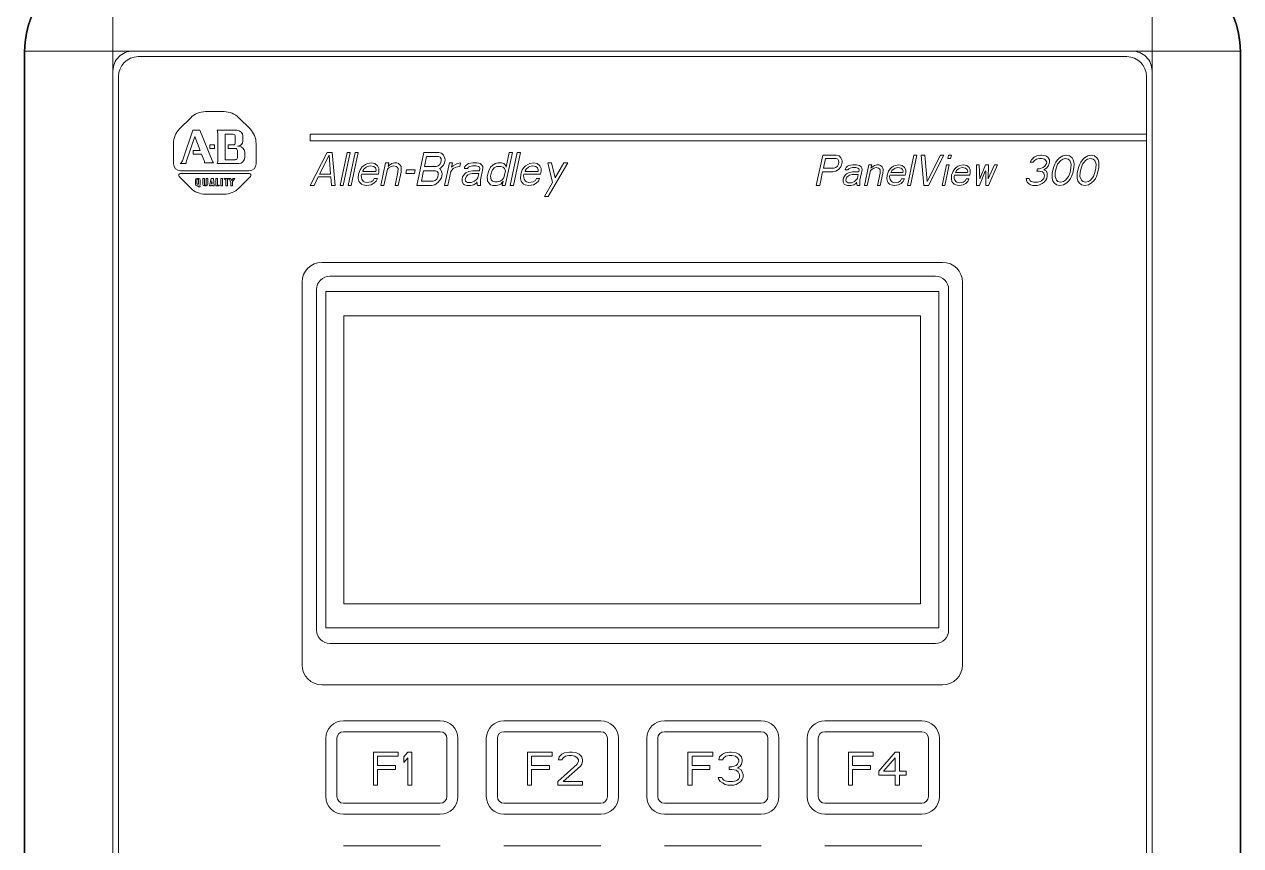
# Model space of a CAD drawing. Header units: inches. Extents: x 0 to 51, y 0 to 34.5.
# Drawn here: x 13.24 to 18.76, y 24.5 to 28.23 of the extents above; entities that cross this region are included whole.
import ezdxf

# ---------------------------------------------------------------- set-up
doc = ezdxf.new("R2010")
doc.units = ezdxf.units.IN
doc.header["$MEASUREMENT"] = 0
doc.layers.get('0').update_dxf_attribs({"lineweight": 5})
doc.layers.add('PSYMS', color=7, linetype='Continuous', lineweight=5)

# ---------------------------------------------------------------- blocks, each defined once
blk = doc.blocks.new('pv300')
at = {"color": 7, "linetype": 'Continuous'}
for p, q in [((-2.3588, -5.4957), (-2.3588, 2.2599)), ((2.3612, -5.4957), (2.3612, 2.2599)), ((-2.7616, 1.8571), (-2.7616, -5.0929)), ((-2.7616, 1.8571), (2.764, 1.8571)), ((-2.7588, 1.8571), (-2.7588, -5.0929)), ((2.2462, 1.8321), (-2.2438, 1.8321)), ((2.7612, -5.0929), (2.7612, 1.8571)), ((2.764, -5.0929), (2.764, 1.8571)), ((-2.3338, 1.7421), (-2.3338, -4.9779)), ((2.3362, 1.4793), (2.3362, 1.7421)), ((2.3362, -4.9779), (2.3362, 1.4493)), ((1.3772, 0.8341), (-1.3738, 0.8341)), ((-1.4338, 0.7741), (-1.4338, -0.7749)), ((1.4372, -0.7749), (1.4372, 0.7741)), ((-1.3915, 0.764), (-1.3915, -0.764)), ((1.3925, 0.764), (-1.3915, 0.764)), ((1.3925, -0.764), (1.3925, 0.764)), ((-1.3915, -0.764), (1.3925, -0.764)), ((-1.3738, -0.8349), (1.3772, -0.8349)), ((-0.8718, -1.1864), (-1.3118, -1.1864)), ((-0.1428, -1.1864), (-0.5828, -1.1864)), ((0.5862, -1.1864), (0.1462, -1.1864)), ((1.3152, -1.1864), (0.8752, -1.1864)), ((-1.3918, -1.2664), (-1.3918, -1.5314)), ((-1.3418, -1.5314), (-1.3418, -1.2664)), ((-1.3118, -1.2364), (-0.8718, -1.2364)), ((-0.8418, -1.2664), (-0.8418, -1.5314)), ((-0.7918, -1.5314), (-0.7918, -1.2664)), ((-0.6628, -1.2664), (-0.6628, -1.5314)), ((-0.6128, -1.5314), (-0.6128, -1.2664)), ((-0.5828, -1.2364), (-0.1428, -1.2364)), ((-0.1128, -1.2664), (-0.1128, -1.5314)), ((-0.0628, -1.5314), (-0.0628, -1.2664)), ((0.0662, -1.2664), (0.0662, -1.5314)), ((0.1162, -1.5314), (0.1162, -1.2664)), ((0.1462, -1.2364), (0.5862, -1.2364)), ((0.6162, -1.2664), (0.6162, -1.5314)), ((0.6662, -1.5314), (0.6662, -1.2664)), ((0.7952, -1.2664), (0.7952, -1.5314)), ((0.8452, -1.5314), (0.8452, -1.2664)), ((0.8752, -1.2364), (1.3152, -1.2364)), ((1.3452, -1.2664), (1.3452, -1.5314)), ((1.3952, -1.5314), (1.3952, -1.2664)), ((-0.8718, -1.5614), (-1.3118, -1.5614)), ((-0.1428, -1.5614), (-0.5828, -1.5614)), ((0.5862, -1.5614), (0.1462, -1.5614)), ((1.3152, -1.5614), (0.8752, -1.5614)), ((-1.3118, -1.6114), (-0.8718, -1.6114)), ((-0.5828, -1.6114), (-0.1428, -1.6114)), ((0.1462, -1.6114), (0.5862, -1.6114)), ((0.8752, -1.6114), (1.3152, -1.6114)), ((-0.8718, -1.7544), (-1.3118, -1.7544)), ((-0.1428, -1.7544), (-0.5828, -1.7544)), ((0.5862, -1.7544), (0.1462, -1.7544)), ((1.3152, -1.7544), (0.8752, -1.7544))]:
    blk.add_line(p, q, dxfattribs=at)
at = {"color": 4, "linetype": 'Continuous'}
for p, q in [((-2.0054, 1.5546), (-2.0563, 1.5037)), ((-1.8535, 1.5821), (-1.9391, 1.5821)), ((-1.7363, 1.5037), (-1.7872, 1.5546)), ((-1.9957, 1.4973), (-2.0416, 1.3635)), ((-1.9957, 1.4973), (-1.9638, 1.4973)), ((-1.9638, 1.4973), (-1.908, 1.3593)), ((-1.7963, 1.4973), (-1.8858, 1.4973)), ((-2.0838, 1.4374), (-2.0838, 1.3443)), ((-2.0245, 1.358), (-1.9874, 1.4688)), ((-1.9874, 1.4688), (-1.9632, 1.4058)), ((-1.8826, 1.4789), (-1.8826, 1.3628)), ((-1.8496, 1.4797), (-1.8496, 1.3638)), ((-1.8496, 1.4797), (-1.8128, 1.4797)), ((-1.8031, 1.4699), (-1.8031, 1.4407)), ((-1.7689, 1.4699), (-1.7689, 1.4482)), ((-1.7088, 1.4374), (-1.7088, 1.3443)), ((-1.4624, 1.4493), (-1.4624, 1.4793)), ((-1.4624, 1.4793), (2.3362, 1.4793)), ((2.3362, 1.4493), (-1.4624, 1.4493)), ((2.3362, 1.4793), (2.3362, 1.4493)), ((-1.9949, 1.4058), (-1.9949, 1.3886)), ((-1.9632, 1.4058), (-1.9949, 1.4058)), ((-1.9563, 1.3886), (-1.9949, 1.3886)), ((-1.9563, 1.3886), (-1.9459, 1.363)), ((-1.9192, 1.4309), (-1.9192, 1.4152)), ((-1.9192, 1.4309), (-1.8974, 1.4309)), ((-1.9192, 1.4152), (-1.8974, 1.4152)), ((-1.8974, 1.4309), (-1.8974, 1.4152)), ((-1.8361, 1.4309), (-1.8361, 1.4152)), ((-1.8361, 1.4309), (-1.8128, 1.4309)), ((-1.8361, 1.4152), (-1.8031, 1.4152)), ((-1.7933, 1.4054), (-1.7933, 1.3736)), ((-1.7877, 1.4246), (-1.7926, 1.4246)), ((-1.7603, 1.3972), (-1.7603, 1.3736)), ((-1.4624, 1.2468), (-1.3855, 1.3968)), ((-1.4206, 1.2979), (-1.377, 1.3841)), ((-1.3855, 1.3968), (-1.363, 1.3968)), ((-1.377, 1.3841), (-1.37, 1.2979)), ((-1.363, 1.3968), (-1.3499, 1.2468)), ((-1.3274, 1.2468), (-1.2955, 1.3968)), ((-1.2815, 1.3968), (-1.3134, 1.2468)), ((-1.2955, 1.3968), (-1.2815, 1.3968)), ((-1.2909, 1.2468), (-1.259, 1.3968)), ((-1.2449, 1.3968), (-1.2768, 1.2468)), ((-1.259, 1.3968), (-1.2449, 1.3968)), ((-0.9787, 1.2468), (-0.9468, 1.3968)), ((-0.9468, 1.3968), (-0.8793, 1.3968)), ((-0.8793, 1.3968), (-0.8659, 1.3936)), ((-0.8659, 1.3936), (-0.8567, 1.3841)), ((-0.8567, 1.3841), (-0.851, 1.3713)), ((-0.5446, 1.3968), (-0.5765, 1.2468)), ((-0.5729, 1.3298), (-0.5587, 1.3968)), ((-0.5587, 1.3968), (-0.5446, 1.3968)), ((-0.554, 1.2468), (-0.5221, 1.3968)), ((-0.508, 1.3968), (-0.5399, 1.2468)), ((-0.5221, 1.3968), (-0.508, 1.3968)), ((0.8362, 1.2468), (0.8654, 1.3841)), ((0.8654, 1.3841), (0.9271, 1.3841)), ((0.9271, 1.3841), (0.9394, 1.3812)), ((1.2505, 1.2468), (1.2797, 1.3841)), ((1.2926, 1.3841), (1.2634, 1.2468)), ((1.2797, 1.3841), (1.2926, 1.3841)), ((1.3252, 1.2468), (1.3132, 1.3841)), ((1.3132, 1.3841), (1.3286, 1.3841)), ((1.3286, 1.3841), (1.3392, 1.2643)), ((1.3392, 1.2643), (1.4007, 1.3841)), ((1.4161, 1.3841), (1.3457, 1.2468)), ((1.4007, 1.3841), (1.4161, 1.3841)), ((1.4336, 1.3695), (1.4367, 1.3841)), ((1.4367, 1.3841), (1.4496, 1.3841)), ((1.4496, 1.3841), (1.4464, 1.3695)), ((1.8375, 1.3812), (1.8562, 1.3841)), ((1.8562, 1.3841), (1.8613, 1.3841)), ((1.8613, 1.3841), (1.8787, 1.3812)), ((1.972, 1.3841), (1.9559, 1.3812)), ((1.9868, 1.3812), (1.972, 1.3841)), ((2.0852, 1.3841), (2.0691, 1.3812)), ((2.1, 1.3812), (2.0852, 1.3841)), ((-2.0538, 1.3462), (-2.0264, 1.3462)), ((-1.9432, 1.3488), (-1.9023, 1.3488)), ((-1.8852, 1.3462), (-1.7877, 1.3462)), ((-1.8496, 1.3638), (-1.8031, 1.3638)), ((-1.2282, 1.3298), (-1.2366, 1.317)), ((-1.2212, 1.3362), (-1.2282, 1.3298)), ((-1.2114, 1.3426), (-1.2212, 1.3362)), ((-1.219, 1.3202), (-1.2085, 1.3298)), ((-1.2023, 1.3458), (-1.2114, 1.3426)), ((-1.2085, 1.3298), (-1.2022, 1.333)), ((-1.1848, 1.349), (-1.2023, 1.3458)), ((-1.2022, 1.333), (-1.1903, 1.3362)), ((-1.1903, 1.3362), (-1.1741, 1.333)), ((-1.1686, 1.3458), (-1.1848, 1.349)), ((-1.1741, 1.333), (-1.167, 1.3266)), ((-1.1565, 1.3362), (-1.1686, 1.3458)), ((-1.167, 1.3266), (-1.1634, 1.317)), ((-1.1508, 1.3234), (-1.1565, 1.3362)), ((-1.1418, 1.2468), (-1.1201, 1.349)), ((-1.1201, 1.349), (-1.106, 1.349)), ((-1.1051, 1.3266), (-1.1121, 1.3202)), ((-1.106, 1.349), (-1.1094, 1.333)), ((-1.1094, 1.333), (-1.1024, 1.3394)), ((-1.0954, 1.333), (-1.1051, 1.3266)), ((-1.1024, 1.3394), (-1.0926, 1.3458)), ((-1.0834, 1.3362), (-1.0954, 1.333)), ((-1.0926, 1.3458), (-1.0807, 1.349)), ((-1.0729, 1.333), (-1.0834, 1.3362)), ((-1.0807, 1.349), (-1.0695, 1.349)), ((-1.0679, 1.3298), (-1.0729, 1.333)), ((-1.0695, 1.349), (-1.0617, 1.3458)), ((-1.0636, 1.3234), (-1.0679, 1.3298)), ((-1.0617, 1.3458), (-1.0546, 1.3394)), ((-1.0546, 1.3394), (-1.0504, 1.333)), ((-1.0504, 1.333), (-1.0496, 1.3234)), ((-0.934, 1.3777), (-0.9435, 1.333)), ((-0.9435, 1.333), (-0.89, 1.333)), ((-0.8805, 1.3777), (-0.934, 1.3777)), ((-0.89, 1.333), (-0.8809, 1.3362)), ((-0.8809, 1.3362), (-0.8739, 1.3426)), ((-0.8728, 1.3745), (-0.8805, 1.3777)), ((-0.8689, 1.3266), (-0.8752, 1.3234)), ((-0.8739, 1.3426), (-0.8691, 1.3521)), ((-0.8685, 1.3681), (-0.8728, 1.3745)), ((-0.8691, 1.3521), (-0.8677, 1.3585)), ((-0.8577, 1.3394), (-0.8689, 1.3266)), ((-0.8677, 1.3585), (-0.8685, 1.3681)), ((-0.8529, 1.349), (-0.8577, 1.3394)), ((-0.8502, 1.3617), (-0.8529, 1.349)), ((-0.8521, 1.2468), (-0.8304, 1.349)), ((-0.851, 1.3713), (-0.8502, 1.3617)), ((-0.8304, 1.349), (-0.8163, 1.349)), ((-0.8163, 1.349), (-0.8204, 1.3298)), ((-0.8204, 1.3298), (-0.8134, 1.3362)), ((-0.8134, 1.3362), (-0.8036, 1.3426)), ((-0.8007, 1.3298), (-0.8133, 1.3234)), ((-0.8036, 1.3426), (-0.7945, 1.3458)), ((-0.7832, 1.333), (-0.8007, 1.3298)), ((-0.7945, 1.3458), (-0.7798, 1.349)), ((-0.7798, 1.349), (-0.7832, 1.333)), ((-0.7627, 1.3234), (-0.7613, 1.3298)), ((-0.7613, 1.3298), (-0.7572, 1.3362)), ((-0.7572, 1.3362), (-0.7502, 1.3426)), ((-0.7502, 1.3426), (-0.7439, 1.3458)), ((-0.7445, 1.3298), (-0.7486, 1.3234)), ((-0.7382, 1.333), (-0.7445, 1.3298)), ((-0.7439, 1.3458), (-0.7235, 1.349)), ((-0.7262, 1.3362), (-0.7382, 1.333)), ((-0.7094, 1.3362), (-0.7262, 1.3362)), ((-0.7235, 1.349), (-0.7066, 1.349)), ((-0.6988, 1.333), (-0.7094, 1.3362)), ((-0.7066, 1.349), (-0.6904, 1.3458)), ((-0.6938, 1.3298), (-0.6988, 1.333)), ((-0.6924, 1.3234), (-0.6938, 1.3298)), ((-0.6904, 1.3458), (-0.6834, 1.3394)), ((-0.6834, 1.3394), (-0.6791, 1.333)), ((-0.6791, 1.333), (-0.6783, 1.3234)), ((-0.6474, 1.3234), (-0.6432, 1.3298)), ((-0.6432, 1.3298), (-0.6327, 1.3394)), ((-0.6347, 1.317), (-0.627, 1.3266)), ((-0.6327, 1.3394), (-0.6229, 1.3458)), ((-0.627, 1.3266), (-0.6144, 1.333)), ((-0.6229, 1.3458), (-0.611, 1.349)), ((-0.6144, 1.333), (-0.5975, 1.333)), ((-0.611, 1.349), (-0.5941, 1.349)), ((-0.5975, 1.333), (-0.587, 1.3298)), ((-0.5941, 1.349), (-0.5836, 1.3458)), ((-0.587, 1.3298), (-0.5799, 1.3234)), ((-0.5836, 1.3458), (-0.5786, 1.3426)), ((-0.5786, 1.3426), (-0.5744, 1.3362)), ((-0.5744, 1.3362), (-0.5729, 1.3298)), ((-0.4913, 1.3298), (-0.4997, 1.317)), ((-0.4844, 1.3362), (-0.4913, 1.3298)), ((-0.4746, 1.3426), (-0.4844, 1.3362)), ((-0.4821, 1.3202), (-0.4717, 1.3298)), ((-0.4654, 1.3458), (-0.4746, 1.3426)), ((-0.4717, 1.3298), (-0.4654, 1.333)), ((-0.4479, 1.349), (-0.4654, 1.3458)), ((-0.4654, 1.333), (-0.4534, 1.3362)), ((-0.4534, 1.3362), (-0.4372, 1.333)), ((-0.4317, 1.3458), (-0.4479, 1.349)), ((-0.4372, 1.333), (-0.4301, 1.3266)), ((-0.4197, 1.3362), (-0.4317, 1.3458)), ((-0.4301, 1.3266), (-0.4266, 1.317)), ((-0.4139, 1.3234), (-0.4197, 1.3362)), ((-0.3628, 1.2596), (-0.3832, 1.349)), ((-0.3832, 1.349), (-0.3663, 1.349)), ((-0.2932, 1.349), (-0.382, 1.1958)), ((-0.3663, 1.349), (-0.3496, 1.2819)), ((-0.3496, 1.2819), (-0.3101, 1.349)), ((-0.3101, 1.349), (-0.2932, 1.349)), ((0.8777, 1.3695), (0.8684, 1.3257)), ((0.9266, 1.3695), (0.8777, 1.3695)), ((0.9173, 1.3257), (0.9256, 1.3286)), ((0.9256, 1.3286), (0.932, 1.3344)), ((0.9337, 1.3666), (0.9266, 1.3695)), ((0.932, 1.3344), (0.9365, 1.3432)), ((0.9376, 1.3607), (0.9337, 1.3666)), ((0.9365, 1.3432), (0.9383, 1.352)), ((0.9469, 1.3315), (0.9366, 1.3198)), ((0.9383, 1.352), (0.9376, 1.3607)), ((0.9394, 1.3812), (0.9478, 1.3724)), ((0.9513, 1.3403), (0.9469, 1.3315)), ((0.9478, 1.3724), (0.9531, 1.3607)), ((0.9538, 1.352), (0.9513, 1.3403)), ((0.9531, 1.3607), (0.9538, 1.352)), ((0.9682, 1.3228), (0.972, 1.3286)), ((0.972, 1.3286), (0.9784, 1.3344)), ((0.9784, 1.3344), (0.9841, 1.3374)), ((0.9841, 1.3374), (1.0028, 1.3403)), ((1.0003, 1.3286), (0.9894, 1.3257)), ((1.0157, 1.3286), (1.0003, 1.3286)), ((1.0028, 1.3403), (1.0182, 1.3403)), ((1.0254, 1.3257), (1.0157, 1.3286)), ((1.0182, 1.3403), (1.033, 1.3374)), ((1.033, 1.3374), (1.0395, 1.3315)), ((1.0395, 1.3315), (1.0434, 1.3257)), ((1.055, 1.2468), (1.0748, 1.3403)), ((1.0748, 1.3403), (1.0877, 1.3403)), ((1.0877, 1.3403), (1.0846, 1.3257)), ((1.0846, 1.3257), (1.091, 1.3315)), ((1.091, 1.3315), (1.0999, 1.3374)), ((1.1084, 1.3286), (1.0974, 1.3257)), ((1.0999, 1.3374), (1.1108, 1.3403)), ((1.118, 1.3257), (1.1084, 1.3286)), ((1.1108, 1.3403), (1.1211, 1.3403)), ((1.1211, 1.3403), (1.1282, 1.3374)), ((1.1282, 1.3374), (1.1347, 1.3315)), ((1.1347, 1.3315), (1.1386, 1.3257)), ((1.1778, 1.3286), (1.1715, 1.3228)), ((1.1868, 1.3344), (1.1778, 1.3286)), ((1.1951, 1.3374), (1.1868, 1.3344)), ((1.2112, 1.3403), (1.1951, 1.3374)), ((1.1952, 1.3257), (1.2061, 1.3286)), ((1.2061, 1.3286), (1.221, 1.3257)), ((1.226, 1.3374), (1.2112, 1.3403)), ((1.237, 1.3286), (1.226, 1.3374)), ((1.2423, 1.3169), (1.237, 1.3286)), ((1.4075, 1.2468), (1.4274, 1.3403)), ((1.4402, 1.3403), (1.4204, 1.2468)), ((1.4274, 1.3403), (1.4402, 1.3403)), ((1.4464, 1.3695), (1.4336, 1.3695)), ((1.4712, 1.3286), (1.4648, 1.3228)), ((1.4802, 1.3344), (1.4712, 1.3286)), ((1.4885, 1.3374), (1.4802, 1.3344)), ((1.5046, 1.3403), (1.4885, 1.3374)), ((1.4886, 1.3257), (1.4995, 1.3286)), ((1.4995, 1.3286), (1.5143, 1.3257)), ((1.5194, 1.3374), (1.5046, 1.3403)), ((1.5304, 1.3286), (1.5194, 1.3374)), ((1.5356, 1.3169), (1.5304, 1.3286)), ((1.5645, 1.2468), (1.5638, 1.3403)), ((1.5638, 1.3403), (1.5766, 1.3403)), ((1.5766, 1.3403), (1.5784, 1.276)), ((1.5784, 1.276), (1.6049, 1.3403)), ((1.6049, 1.3403), (1.6178, 1.3403)), ((1.617, 1.276), (1.6461, 1.3403)), ((1.6178, 1.3403), (1.617, 1.276)), ((1.659, 1.3403), (1.6185, 1.2468)), ((1.6461, 1.3403), (1.659, 1.3403)), ((1.8082, 1.352), (1.8132, 1.3636)), ((1.821, 1.352), (1.8082, 1.352)), ((1.8132, 1.3636), (1.826, 1.3753)), ((1.828, 1.3607), (1.821, 1.352)), ((1.826, 1.3753), (1.8375, 1.3812)), ((1.837, 1.3666), (1.828, 1.3607)), ((1.8505, 1.3695), (1.837, 1.3666)), ((1.8608, 1.3695), (1.8505, 1.3695)), ((1.8508, 1.3228), (1.8675, 1.3286)), ((1.873, 1.3666), (1.8608, 1.3695)), ((1.8675, 1.3286), (1.8739, 1.3344)), ((1.8795, 1.3607), (1.873, 1.3666)), ((1.8739, 1.3344), (1.8815, 1.3461)), ((1.8787, 1.3812), (1.8877, 1.3753)), ((1.8828, 1.352), (1.8795, 1.3607)), ((1.8815, 1.3461), (1.8828, 1.352)), ((1.8894, 1.3344), (1.8823, 1.3257)), ((1.8877, 1.3753), (1.8956, 1.3636)), ((1.8944, 1.3461), (1.8894, 1.3344)), ((1.8956, 1.352), (1.8944, 1.3461)), ((1.8956, 1.3636), (1.8956, 1.352)), ((1.9138, 1.3286), (1.9083, 1.3023)), ((1.9195, 1.3432), (1.9138, 1.3286)), ((1.924, 1.352), (1.9195, 1.3432)), ((1.9316, 1.3636), (1.924, 1.352)), ((1.9324, 1.3432), (1.9261, 1.3257)), ((1.9412, 1.3724), (1.9316, 1.3636)), ((1.9464, 1.3607), (1.9324, 1.3432)), ((1.9559, 1.3812), (1.9412, 1.3724)), ((1.9554, 1.3666), (1.9464, 1.3607)), ((1.9689, 1.3695), (1.9554, 1.3666)), ((1.9811, 1.3666), (1.9689, 1.3695)), ((1.9876, 1.3607), (1.9811, 1.3666)), ((1.9978, 1.3724), (1.9868, 1.3812)), ((1.9942, 1.3432), (1.9876, 1.3607)), ((1.993, 1.3257), (1.9942, 1.3432)), ((2.0036, 1.3636), (1.9978, 1.3724)), ((2.0009, 1.3023), (2.0065, 1.3286)), ((2.0063, 1.352), (2.0036, 1.3636)), ((2.007, 1.3432), (2.0063, 1.352)), ((2.0065, 1.3286), (2.007, 1.3432)), ((2.0271, 1.3286), (2.0215, 1.3023)), ((2.0328, 1.3432), (2.0271, 1.3286)), ((2.0372, 1.352), (2.0328, 1.3432)), ((2.0448, 1.3636), (2.0372, 1.352)), ((2.0456, 1.3432), (2.0393, 1.3257)), ((2.0544, 1.3724), (2.0448, 1.3636)), ((2.0596, 1.3607), (2.0456, 1.3432)), ((2.0691, 1.3812), (2.0544, 1.3724)), ((2.0686, 1.3666), (2.0596, 1.3607)), ((2.0821, 1.3695), (2.0686, 1.3666)), ((2.0943, 1.3666), (2.0821, 1.3695)), ((2.1008, 1.3607), (2.0943, 1.3666)), ((2.111, 1.3724), (2.1, 1.3812)), ((2.1074, 1.3432), (2.1008, 1.3607)), ((2.1062, 1.3257), (2.1074, 1.3432)), ((2.1169, 1.3636), (2.111, 1.3724)), ((2.1141, 1.3023), (2.1197, 1.3286)), ((2.1195, 1.352), (2.1169, 1.3636)), ((2.1202, 1.3432), (2.1195, 1.352)), ((2.1197, 1.3286), (2.1202, 1.3432)), ((-2.0582, 1.2874), (-2.0054, 1.2345)), ((-2.0527, 1.3132), (-1.7399, 1.3132)), ((-1.7399, 1.3008), (-2.0527, 1.3008)), ((-1.9772, 1.2783), (-1.9697, 1.2783)), ((-1.9772, 1.2746), (-1.9772, 1.2521)), ((-1.9772, 1.2746), (-1.9697, 1.2746)), ((-1.9697, 1.2746), (-1.9697, 1.2521)), ((-1.951, 1.2783), (-1.951, 1.2521)), ((-1.9435, 1.2783), (-1.951, 1.2783)), ((-1.9435, 1.2783), (-1.9435, 1.2483)), ((-1.936, 1.2783), (-1.936, 1.2483)), ((-1.9285, 1.2783), (-1.936, 1.2783)), ((-1.9285, 1.2783), (-1.9285, 1.2521)), ((-1.9135, 1.2783), (-1.921, 1.2446)), ((-1.9022, 1.2783), (-1.9135, 1.2783)), ((-1.9022, 1.2783), (-1.8985, 1.2446)), ((-1.891, 1.2783), (-1.891, 1.2446)), ((-1.8835, 1.2783), (-1.891, 1.2783)), ((-1.8835, 1.2783), (-1.8835, 1.2483)), ((-1.8685, 1.2783), (-1.8685, 1.2446)), ((-1.861, 1.2783), (-1.8685, 1.2783)), ((-1.861, 1.2783), (-1.861, 1.2446)), ((-1.8535, 1.2783), (-1.8535, 1.2746)), ((-1.8535, 1.2783), (-1.8347, 1.2783)), ((-1.846, 1.2746), (-1.8535, 1.2746)), ((-1.846, 1.2746), (-1.846, 1.2446)), ((-1.8385, 1.2746), (-1.8385, 1.2446)), ((-1.8347, 1.2746), (-1.8385, 1.2746)), ((-1.8347, 1.2783), (-1.8347, 1.2746)), ((-1.831, 1.2783), (-1.8235, 1.2596)), ((-1.8235, 1.2783), (-1.831, 1.2783)), ((-1.8235, 1.2783), (-1.8197, 1.2689)), ((-1.8197, 1.2689), (-1.8122, 1.2783)), ((-1.8047, 1.2783), (-1.816, 1.2643)), ((-1.8047, 1.2783), (-1.8122, 1.2783)), ((-1.7872, 1.2345), (-1.7343, 1.2874)), ((-1.4262, 1.2851), (-1.4455, 1.2468)), ((-1.3699, 1.2851), (-1.4262, 1.2851)), ((-1.37, 1.2979), (-1.4206, 1.2979)), ((-1.3668, 1.2468), (-1.3699, 1.2851)), ((-1.2434, 1.2979), (-1.2447, 1.2787)), ((-1.2447, 1.2787), (-1.2418, 1.266)), ((-1.2366, 1.317), (-1.2434, 1.2979)), ((-1.2307, 1.2915), (-1.2294, 1.2979)), ((-1.23, 1.2819), (-1.2307, 1.2915)), ((-1.2285, 1.2755), (-1.23, 1.2819)), ((-1.2294, 1.2979), (-1.1534, 1.2979)), ((-1.2221, 1.266), (-1.2285, 1.2755)), ((-1.2238, 1.3107), (-1.2232, 1.3138)), ((-1.1648, 1.3107), (-1.2238, 1.3107)), ((-1.2232, 1.3138), (-1.219, 1.3202)), ((-1.1716, 1.2787), (-1.1764, 1.2692)), ((-1.1575, 1.2787), (-1.1716, 1.2787)), ((-1.1634, 1.317), (-1.1648, 1.3107)), ((-1.163, 1.266), (-1.1575, 1.2787)), ((-1.1534, 1.2979), (-1.1507, 1.3107)), ((-1.1507, 1.3107), (-1.1508, 1.3234)), ((-1.1121, 1.3202), (-1.1277, 1.2468)), ((-1.0771, 1.2468), (-1.0642, 1.3075)), ((-1.0642, 1.3075), (-1.0636, 1.3234)), ((-1.0502, 1.3075), (-1.063, 1.2468)), ((-1.0496, 1.3234), (-1.0502, 1.3075)), ((-1.029, 1.3011), (-1.0256, 1.317)), ((-0.9896, 1.3011), (-1.029, 1.3011)), ((-1.0256, 1.317), (-0.9862, 1.317)), ((-0.9862, 1.317), (-0.9896, 1.3011)), ((-0.9577, 1.266), (-0.9475, 1.3138)), ((-0.9475, 1.3138), (-0.8941, 1.3138)), ((-0.8882, 1.2755), (-0.8952, 1.2692)), ((-0.8941, 1.3138), (-0.8863, 1.3107)), ((-0.8833, 1.2851), (-0.8882, 1.2755)), ((-0.8863, 1.3107), (-0.8821, 1.3043)), ((-0.8813, 1.2947), (-0.8833, 1.2851)), ((-0.872, 1.2724), (-0.8831, 1.2596)), ((-0.8821, 1.3043), (-0.8813, 1.2947)), ((-0.8752, 1.3234), (-0.8703, 1.3202)), ((-0.8671, 1.2819), (-0.872, 1.2724)), ((-0.8703, 1.3202), (-0.8645, 1.3075)), ((-0.8637, 1.2979), (-0.8671, 1.2819)), ((-0.8645, 1.3075), (-0.8637, 1.2979)), ((-0.8245, 1.3107), (-0.838, 1.2468)), ((-0.8133, 1.3234), (-0.8245, 1.3107)), ((-0.7729, 1.2755), (-0.7708, 1.2851)), ((-0.7728, 1.2628), (-0.7729, 1.2755)), ((-0.7708, 1.2851), (-0.7625, 1.2979)), ((-0.7486, 1.3234), (-0.7627, 1.3234)), ((-0.7625, 1.2979), (-0.7555, 1.3043)), ((-0.7595, 1.2724), (-0.7581, 1.2787)), ((-0.758, 1.266), (-0.7595, 1.2724)), ((-0.7581, 1.2787), (-0.7533, 1.2883)), ((-0.7555, 1.3043), (-0.7429, 1.3107)), ((-0.7533, 1.2883), (-0.7463, 1.2947)), ((-0.7463, 1.2947), (-0.74, 1.2979)), ((-0.7429, 1.3107), (-0.7254, 1.3138)), ((-0.74, 1.2979), (-0.7281, 1.3011)), ((-0.7281, 1.3011), (-0.6971, 1.3011)), ((-0.7254, 1.3138), (-0.6944, 1.3138)), ((-0.7054, 1.2755), (-0.7158, 1.266)), ((-0.7012, 1.2819), (-0.7054, 1.2755)), ((-0.6971, 1.3011), (-0.7012, 1.2819)), ((-0.6944, 1.3138), (-0.6924, 1.3234)), ((-0.6892, 1.2724), (-0.6898, 1.2564)), ((-0.6783, 1.3234), (-0.6892, 1.2724)), ((-0.6583, 1.2851), (-0.6529, 1.3107)), ((-0.6582, 1.2724), (-0.6583, 1.2851)), ((-0.6568, 1.266), (-0.6582, 1.2724)), ((-0.6529, 1.3107), (-0.6474, 1.3234)), ((-0.6436, 1.2883), (-0.6395, 1.3075)), ((-0.6414, 1.2724), (-0.6436, 1.2883)), ((-0.6343, 1.266), (-0.6414, 1.2724)), ((-0.6395, 1.3075), (-0.6347, 1.317)), ((-0.5907, 1.2724), (-0.6005, 1.266)), ((-0.5831, 1.2819), (-0.5907, 1.2724)), ((-0.5763, 1.3138), (-0.5831, 1.2819)), ((-0.5799, 1.3234), (-0.5763, 1.3138)), ((-0.5066, 1.2979), (-0.5078, 1.2787)), ((-0.5078, 1.2787), (-0.5049, 1.266)), ((-0.4997, 1.317), (-0.5066, 1.2979)), ((-0.4939, 1.2915), (-0.4925, 1.2979)), ((-0.4931, 1.2819), (-0.4939, 1.2915)), ((-0.4916, 1.2755), (-0.4931, 1.2819)), ((-0.4925, 1.2979), (-0.4166, 1.2979)), ((-0.4852, 1.266), (-0.4916, 1.2755)), ((-0.487, 1.3107), (-0.4863, 1.3138)), ((-0.4279, 1.3107), (-0.487, 1.3107)), ((-0.4863, 1.3138), (-0.4821, 1.3202)), ((-0.4347, 1.2787), (-0.4395, 1.2692)), ((-0.4206, 1.2787), (-0.4347, 1.2787)), ((-0.4266, 1.317), (-0.4279, 1.3107)), ((-0.4262, 1.266), (-0.4206, 1.2787)), ((-0.4166, 1.2979), (-0.4138, 1.3107)), ((-0.4138, 1.3107), (-0.4139, 1.3234)), ((0.8647, 1.3081), (0.8516, 1.2468)), ((0.911, 1.3081), (0.8647, 1.3081)), ((0.8684, 1.3257), (0.9173, 1.3257)), ((0.9245, 1.3111), (0.911, 1.3081)), ((0.9366, 1.3198), (0.9245, 1.3111)), ((0.9576, 1.2731), (0.9595, 1.2819)), ((0.9577, 1.2614), (0.9576, 1.2731)), ((0.9595, 1.2819), (0.9671, 1.2935)), ((0.9669, 1.3169), (0.9682, 1.3228)), ((0.9798, 1.3169), (0.9669, 1.3169)), ((0.9671, 1.2935), (0.9735, 1.2994)), ((0.9698, 1.2702), (0.9711, 1.276)), ((0.9711, 1.276), (0.9755, 1.2848)), ((0.9735, 1.2994), (0.985, 1.3052)), ((0.9755, 1.2848), (0.9819, 1.2906)), ((0.9836, 1.3228), (0.9798, 1.3169)), ((0.9819, 1.2906), (0.9877, 1.2935)), ((0.9894, 1.3257), (0.9836, 1.3228)), ((0.985, 1.3052), (1.0011, 1.3081)), ((0.9877, 1.2935), (0.9986, 1.2965)), ((0.9986, 1.2965), (1.0269, 1.2965)), ((1.0011, 1.3081), (1.0294, 1.3081)), ((1.0194, 1.2731), (1.0098, 1.2643)), ((1.0232, 1.2789), (1.0194, 1.2731)), ((1.0269, 1.2965), (1.0232, 1.2789)), ((1.0299, 1.3228), (1.0254, 1.3257)), ((1.0294, 1.3081), (1.0312, 1.3169)), ((1.0312, 1.3169), (1.0299, 1.3228)), ((1.0441, 1.3169), (1.0342, 1.2702)), ((1.0434, 1.3257), (1.0441, 1.3169)), ((1.0821, 1.314), (1.0678, 1.2468)), ((1.0885, 1.3198), (1.0821, 1.314)), ((1.0974, 1.3257), (1.0885, 1.3198)), ((1.1141, 1.2468), (1.1259, 1.3023)), ((1.1226, 1.3228), (1.118, 1.3257)), ((1.1265, 1.3169), (1.1226, 1.3228)), ((1.1259, 1.3023), (1.1265, 1.3169)), ((1.1388, 1.3023), (1.127, 1.2468)), ((1.1386, 1.3257), (1.1393, 1.3169)), ((1.1393, 1.3169), (1.1388, 1.3023)), ((1.1575, 1.2935), (1.1564, 1.276)), ((1.1564, 1.276), (1.159, 1.2643)), ((1.1638, 1.3111), (1.1575, 1.2935)), ((1.1715, 1.3228), (1.1638, 1.3111)), ((1.1692, 1.2877), (1.1704, 1.2935)), ((1.1699, 1.2789), (1.1692, 1.2877)), ((1.1712, 1.2731), (1.1699, 1.2789)), ((1.1704, 1.2935), (1.2399, 1.2935)), ((1.1771, 1.2643), (1.1712, 1.2731)), ((1.1754, 1.3052), (1.1761, 1.3081)), ((1.2295, 1.3052), (1.1754, 1.3052)), ((1.1761, 1.3081), (1.1799, 1.314)), ((1.1799, 1.314), (1.1895, 1.3228)), ((1.1895, 1.3228), (1.1952, 1.3257)), ((1.2233, 1.276), (1.2188, 1.2673)), ((1.221, 1.3257), (1.2274, 1.3198)), ((1.2362, 1.276), (1.2233, 1.276)), ((1.2274, 1.3198), (1.2307, 1.3111)), ((1.2307, 1.3111), (1.2295, 1.3052)), ((1.2311, 1.2643), (1.2362, 1.276)), ((1.2399, 1.2935), (1.2424, 1.3052)), ((1.2424, 1.3052), (1.2423, 1.3169)), ((1.4509, 1.2935), (1.4497, 1.276)), ((1.4497, 1.276), (1.4524, 1.2643)), ((1.4572, 1.3111), (1.4509, 1.2935)), ((1.4648, 1.3228), (1.4572, 1.3111)), ((1.4625, 1.2877), (1.4638, 1.2935)), ((1.4632, 1.2789), (1.4625, 1.2877)), ((1.4646, 1.2731), (1.4632, 1.2789)), ((1.4638, 1.2935), (1.5332, 1.2935)), ((1.4704, 1.2643), (1.4646, 1.2731)), ((1.4688, 1.3052), (1.4694, 1.3081)), ((1.5229, 1.3052), (1.4688, 1.3052)), ((1.4694, 1.3081), (1.4733, 1.314)), ((1.4733, 1.314), (1.4828, 1.3228)), ((1.4828, 1.3228), (1.4886, 1.3257)), ((1.5167, 1.276), (1.5122, 1.2673)), ((1.5143, 1.3257), (1.5208, 1.3198)), ((1.5295, 1.276), (1.5167, 1.276)), ((1.5208, 1.3198), (1.5241, 1.3111)), ((1.5241, 1.3111), (1.5229, 1.3052)), ((1.5245, 1.2643), (1.5295, 1.276)), ((1.5332, 1.2935), (1.5357, 1.3052)), ((1.5357, 1.3052), (1.5356, 1.3169)), ((1.6039, 1.3111), (1.5774, 1.2468)), ((1.6065, 1.3111), (1.6039, 1.3111)), ((1.6057, 1.2468), (1.6065, 1.3111)), ((1.7908, 1.2702), (1.7901, 1.2789)), ((1.7901, 1.2789), (1.8029, 1.2789)), ((1.8029, 1.2789), (1.8043, 1.2731)), ((1.8043, 1.2731), (1.8082, 1.2673)), ((1.8381, 1.3111), (1.8405, 1.3228)), ((1.8484, 1.3111), (1.8381, 1.3111)), ((1.8405, 1.3228), (1.8508, 1.3228)), ((1.8632, 1.3081), (1.8484, 1.3111)), ((1.8596, 1.2673), (1.866, 1.2731)), ((1.8697, 1.3023), (1.8632, 1.3081)), ((1.866, 1.2731), (1.8698, 1.2789)), ((1.8723, 1.2906), (1.8697, 1.3023)), ((1.8698, 1.2789), (1.8723, 1.2906)), ((1.8823, 1.3257), (1.8702, 1.3169)), ((1.8702, 1.3169), (1.8818, 1.3111)), ((1.8827, 1.2789), (1.8783, 1.2702)), ((1.8818, 1.3111), (1.8851, 1.3023)), ((1.8852, 1.2906), (1.8827, 1.2789)), ((1.8851, 1.3023), (1.8852, 1.2906)), ((1.9083, 1.3023), (1.9077, 1.2877)), ((1.9077, 1.2877), (1.9084, 1.2789)), ((1.9084, 1.2789), (1.9111, 1.2673)), ((1.9217, 1.3052), (1.9206, 1.2877)), ((1.9206, 1.2877), (1.9272, 1.2702)), ((1.9261, 1.3257), (1.9217, 1.3052)), ((1.9683, 1.2702), (1.9824, 1.2877)), ((1.9824, 1.2877), (1.9887, 1.3052)), ((1.9832, 1.2673), (1.9908, 1.2789)), ((1.9887, 1.3052), (1.993, 1.3257)), ((1.9908, 1.2789), (1.9952, 1.2877)), ((1.9952, 1.2877), (2.0009, 1.3023)), ((2.0215, 1.3023), (2.021, 1.2877)), ((2.021, 1.2877), (2.0217, 1.2789)), ((2.0217, 1.2789), (2.0243, 1.2673)), ((2.035, 1.3052), (2.0338, 1.2877)), ((2.0338, 1.2877), (2.0404, 1.2702)), ((2.0393, 1.3257), (2.035, 1.3052)), ((2.0816, 1.2702), (2.0956, 1.2877)), ((2.0956, 1.2877), (2.1019, 1.3052)), ((2.0964, 1.2673), (2.104, 1.2789)), ((2.1019, 1.3052), (2.1062, 1.3257)), ((2.104, 1.2789), (2.1085, 1.2877)), ((2.1085, 1.2877), (2.1141, 1.3023)), ((-1.9847, 1.2521), (-1.9847, 1.2708)), ((-1.9772, 1.2521), (-1.9697, 1.2521)), ((-1.9735, 1.2446), (-1.9772, 1.2446)), ((-1.9697, 1.2408), (-1.9735, 1.2446)), ((-1.9697, 1.2408), (-1.9622, 1.2408)), ((-1.9646, 1.2466), (-1.9622, 1.2408)), ((-1.9622, 1.2708), (-1.9622, 1.2521)), ((-1.936, 1.2483), (-1.9435, 1.2483)), ((-1.9435, 1.2446), (-1.936, 1.2446)), ((-1.921, 1.2446), (-1.9135, 1.2446)), ((-1.9135, 1.2446), (-1.9129, 1.2483)), ((-1.9129, 1.2483), (-1.9066, 1.2483)), ((-1.9116, 1.2558), (-1.9097, 1.2671)), ((-1.9079, 1.2558), (-1.9116, 1.2558)), ((-1.9097, 1.2671), (-1.9079, 1.2558)), ((-1.906, 1.2446), (-1.9066, 1.2483)), ((-1.906, 1.2446), (-1.8985, 1.2446)), ((-1.891, 1.2446), (-1.876, 1.2446)), ((-1.876, 1.2483), (-1.8835, 1.2483)), ((-1.876, 1.2483), (-1.876, 1.2446)), ((-1.8685, 1.2446), (-1.861, 1.2446)), ((-1.846, 1.2446), (-1.8385, 1.2446)), ((-1.8235, 1.2596), (-1.8235, 1.2446)), ((-1.8235, 1.2446), (-1.816, 1.2446)), ((-1.816, 1.2643), (-1.816, 1.2446)), ((-1.4455, 1.2468), (-1.4624, 1.2468)), ((-1.3499, 1.2468), (-1.3668, 1.2468)), ((-1.3134, 1.2468), (-1.3274, 1.2468)), ((-1.2768, 1.2468), (-1.2909, 1.2468)), ((-1.2418, 1.266), (-1.2375, 1.2596)), ((-1.2375, 1.2596), (-1.2304, 1.2532)), ((-1.2304, 1.2532), (-1.2227, 1.25)), ((-1.2227, 1.25), (-1.2065, 1.2468)), ((-1.2171, 1.2628), (-1.2221, 1.266)), ((-1.2066, 1.2596), (-1.2171, 1.2628)), ((-1.1862, 1.2628), (-1.2066, 1.2596)), ((-1.2065, 1.2468), (-1.1861, 1.25)), ((-1.1764, 1.2692), (-1.1862, 1.2628)), ((-1.1861, 1.25), (-1.1735, 1.2564)), ((-1.1735, 1.2564), (-1.163, 1.266)), ((-1.1277, 1.2468), (-1.1418, 1.2468)), ((-1.063, 1.2468), (-1.0771, 1.2468)), ((-0.9112, 1.2468), (-0.9787, 1.2468)), ((-0.9043, 1.266), (-0.9577, 1.266)), ((-0.8964, 1.25), (-0.9112, 1.2468)), ((-0.8952, 1.2692), (-0.9043, 1.266)), ((-0.8831, 1.2596), (-0.8964, 1.25)), ((-0.838, 1.2468), (-0.8521, 1.2468)), ((-0.7664, 1.2532), (-0.7728, 1.2628)), ((-0.7614, 1.25), (-0.7664, 1.2532)), ((-0.7509, 1.2468), (-0.7614, 1.25)), ((-0.7481, 1.2596), (-0.758, 1.266)), ((-0.734, 1.2468), (-0.7509, 1.2468)), ((-0.7313, 1.2596), (-0.7481, 1.2596)), ((-0.7192, 1.25), (-0.734, 1.2468)), ((-0.7158, 1.266), (-0.7313, 1.2596)), ((-0.7094, 1.2564), (-0.7192, 1.25)), ((-0.7053, 1.2628), (-0.7094, 1.2564)), ((-0.7045, 1.2532), (-0.7053, 1.2628)), ((-0.703, 1.2468), (-0.7045, 1.2532)), ((-0.689, 1.2468), (-0.703, 1.2468)), ((-0.6898, 1.2564), (-0.689, 1.2468)), ((-0.6504, 1.2564), (-0.6568, 1.266)), ((-0.6433, 1.25), (-0.6504, 1.2564)), ((-0.6327, 1.2468), (-0.6433, 1.25)), ((-0.6237, 1.2628), (-0.6343, 1.266)), ((-0.6159, 1.2468), (-0.6327, 1.2468)), ((-0.6125, 1.2628), (-0.6237, 1.2628)), ((-0.6039, 1.25), (-0.6159, 1.2468)), ((-0.6005, 1.266), (-0.6125, 1.2628)), ((-0.5976, 1.2532), (-0.6039, 1.25)), ((-0.5906, 1.2596), (-0.5976, 1.2532)), ((-0.5865, 1.266), (-0.5906, 1.2596)), ((-0.5905, 1.2468), (-0.5865, 1.266)), ((-0.5765, 1.2468), (-0.5905, 1.2468)), ((-0.5399, 1.2468), (-0.554, 1.2468)), ((-0.5049, 1.266), (-0.5006, 1.2596)), ((-0.5006, 1.2596), (-0.4936, 1.2532)), ((-0.4936, 1.2532), (-0.4858, 1.25)), ((-0.4858, 1.25), (-0.4696, 1.2468)), ((-0.4803, 1.2628), (-0.4852, 1.266)), ((-0.4697, 1.2596), (-0.4803, 1.2628)), ((-0.4493, 1.2628), (-0.4697, 1.2596)), ((-0.4696, 1.2468), (-0.4492, 1.25)), ((-0.4395, 1.2692), (-0.4493, 1.2628)), ((-0.4492, 1.25), (-0.4366, 1.2564)), ((-0.4366, 1.2564), (-0.4262, 1.266)), ((-0.3989, 1.1958), (-0.3628, 1.2596)), ((0.8516, 1.2468), (0.8362, 1.2468)), ((0.9635, 1.2527), (0.9577, 1.2614)), ((0.9681, 1.2497), (0.9635, 1.2527)), ((0.9777, 1.2468), (0.9681, 1.2497)), ((0.9712, 1.2643), (0.9698, 1.2702)), ((0.9802, 1.2585), (0.9712, 1.2643)), ((0.9932, 1.2468), (0.9777, 1.2468)), ((0.9957, 1.2585), (0.9802, 1.2585)), ((1.0067, 1.2497), (0.9932, 1.2468)), ((1.0098, 1.2643), (0.9957, 1.2585)), ((1.0156, 1.2556), (1.0067, 1.2497)), ((1.0195, 1.2614), (1.0156, 1.2556)), ((1.0202, 1.2527), (1.0195, 1.2614)), ((1.0215, 1.2468), (1.0202, 1.2527)), ((1.0344, 1.2468), (1.0215, 1.2468)), ((1.0342, 1.2702), (1.0337, 1.2556)), ((1.0337, 1.2556), (1.0344, 1.2468)), ((1.0678, 1.2468), (1.055, 1.2468)), ((1.127, 1.2468), (1.1141, 1.2468)), ((1.159, 1.2643), (1.1629, 1.2585)), ((1.1629, 1.2585), (1.1694, 1.2527)), ((1.1694, 1.2527), (1.1765, 1.2497)), ((1.1765, 1.2497), (1.1913, 1.2468)), ((1.1816, 1.2614), (1.1771, 1.2643)), ((1.1913, 1.2585), (1.1816, 1.2614)), ((1.2099, 1.2614), (1.1913, 1.2585)), ((1.1913, 1.2468), (1.21, 1.2497)), ((1.2188, 1.2673), (1.2099, 1.2614)), ((1.21, 1.2497), (1.2215, 1.2556)), ((1.2215, 1.2556), (1.2311, 1.2643)), ((1.2634, 1.2468), (1.2505, 1.2468)), ((1.3457, 1.2468), (1.3252, 1.2468)), ((1.4204, 1.2468), (1.4075, 1.2468)), ((1.4524, 1.2643), (1.4563, 1.2585)), ((1.4563, 1.2585), (1.4628, 1.2527)), ((1.4628, 1.2527), (1.4699, 1.2497)), ((1.4699, 1.2497), (1.4847, 1.2468)), ((1.475, 1.2614), (1.4704, 1.2643)), ((1.4846, 1.2585), (1.475, 1.2614)), ((1.5033, 1.2614), (1.4846, 1.2585)), ((1.4847, 1.2468), (1.5033, 1.2497)), ((1.5122, 1.2673), (1.5033, 1.2614)), ((1.5033, 1.2497), (1.5149, 1.2556)), ((1.5149, 1.2556), (1.5245, 1.2643)), ((1.5774, 1.2468), (1.5645, 1.2468)), ((1.6185, 1.2468), (1.6057, 1.2468)), ((1.7941, 1.2614), (1.7908, 1.2702)), ((1.8005, 1.2556), (1.7941, 1.2614)), ((1.8096, 1.2497), (1.8005, 1.2556)), ((1.8082, 1.2673), (1.8127, 1.2643)), ((1.8193, 1.2468), (1.8096, 1.2497)), ((1.8127, 1.2643), (1.8249, 1.2614)), ((1.8398, 1.2468), (1.8193, 1.2468)), ((1.8249, 1.2614), (1.8404, 1.2614)), ((1.8508, 1.2497), (1.8398, 1.2468)), ((1.8404, 1.2614), (1.8539, 1.2643)), ((1.8623, 1.2556), (1.8508, 1.2497)), ((1.8539, 1.2643), (1.8596, 1.2673)), ((1.8713, 1.2614), (1.8623, 1.2556)), ((1.8783, 1.2702), (1.8713, 1.2614)), ((1.9111, 1.2673), (1.917, 1.2585)), ((1.917, 1.2585), (1.928, 1.2497)), ((1.9272, 1.2702), (1.9336, 1.2643)), ((1.928, 1.2497), (1.9428, 1.2468)), ((1.9336, 1.2643), (1.9459, 1.2614)), ((1.9428, 1.2468), (1.9588, 1.2497)), ((1.9459, 1.2614), (1.9594, 1.2643)), ((1.9588, 1.2497), (1.9736, 1.2585)), ((1.9594, 1.2643), (1.9683, 1.2702)), ((1.9736, 1.2585), (1.9832, 1.2673)), ((2.0243, 1.2673), (2.0302, 1.2585)), ((2.0302, 1.2585), (2.0412, 1.2497)), ((2.0404, 1.2702), (2.0469, 1.2643)), ((2.0412, 1.2497), (2.056, 1.2468)), ((2.0469, 1.2643), (2.0591, 1.2614)), ((2.056, 1.2468), (2.0721, 1.2497)), ((2.0591, 1.2614), (2.0726, 1.2643)), ((2.0721, 1.2497), (2.0868, 1.2585)), ((2.0726, 1.2643), (2.0816, 1.2702)), ((2.0868, 1.2585), (2.0964, 1.2673)), ((-1.9391, 1.2071), (-1.8535, 1.2071)), ((-0.382, 1.1958), (-0.3989, 1.1958)), ((-1.4098, 0.8971), (1.4102, 0.8971)), ((-1.4998, 0.8071), (-1.4998, -0.9329)), ((1.5002, -0.9329), (1.5002, 0.8071)), ((-1.3095, 0.6545), (-1.3095, -0.6545)), ((1.3095, 0.6545), (-1.3095, 0.6545)), ((1.3095, -0.6545), (1.3095, 0.6545)), ((-1.3095, -0.6545), (1.3095, -0.6545)), ((1.4102, -1.0229), (-1.4098, -1.0229)), ((-1.1758, -1.4789), (-1.1758, -1.3289)), ((-1.1758, -1.3289), (-1.0633, -1.3289)), ((-1.157, -1.3481), (-1.157, -1.3896)), ((-1.0633, -1.3481), (-1.157, -1.3481)), ((-1.0633, -1.3289), (-1.0633, -1.3481)), ((-1.0383, -1.3513), (-1.0195, -1.3289)), ((-1.0383, -1.3768), (-1.0383, -1.3513)), ((-1.0195, -1.3545), (-1.0383, -1.3768)), ((-1.0195, -1.3289), (-1.0008, -1.3289)), ((-1.0195, -1.4789), (-1.0195, -1.3545)), ((-1.0008, -1.3289), (-1.0008, -1.4789)), ((-0.4758, -1.4789), (-0.4758, -1.3289)), ((-0.4758, -1.3289), (-0.3633, -1.3289)), ((-0.457, -1.3481), (-0.457, -1.3896)), ((-0.3633, -1.3481), (-0.457, -1.3481)), ((-0.3633, -1.3289), (-0.3633, -1.3481)), ((-0.3352, -1.364), (-0.332, -1.3513)), ((-0.3195, -1.364), (-0.3352, -1.364)), ((-0.332, -1.3513), (-0.3195, -1.3385)), ((-0.3195, -1.3385), (-0.307, -1.3321)), ((-0.3133, -1.3545), (-0.3195, -1.364)), ((-0.3039, -1.3481), (-0.3133, -1.3545)), ((-0.307, -1.3321), (-0.2852, -1.3289)), ((-0.2883, -1.3449), (-0.3039, -1.3481)), ((-0.2758, -1.3449), (-0.2883, -1.3449)), ((-0.2852, -1.3289), (-0.2727, -1.3289)), ((-0.2602, -1.3481), (-0.2758, -1.3449)), ((-0.2727, -1.3289), (-0.2539, -1.3321)), ((-0.2508, -1.3545), (-0.2602, -1.3481)), ((-0.2539, -1.3321), (-0.2414, -1.3385)), ((-0.2445, -1.364), (-0.2508, -1.3545)), ((-0.2508, -1.3832), (-0.2445, -1.3704)), ((-0.2445, -1.3704), (-0.2445, -1.364)), ((-0.2414, -1.3385), (-0.2289, -1.3513)), ((-0.2289, -1.3513), (-0.2258, -1.364)), ((-0.2258, -1.3704), (-0.2289, -1.3832)), ((-0.2258, -1.364), (-0.2258, -1.3704)), ((0.2532, -1.4789), (0.2532, -1.3289)), ((0.2532, -1.3289), (0.3657, -1.3289)), ((0.272, -1.3481), (0.272, -1.3896)), ((0.3657, -1.3481), (0.272, -1.3481)), ((0.3657, -1.3289), (0.3657, -1.3481)), ((0.3938, -1.364), (0.397, -1.3513)), ((0.4095, -1.364), (0.3938, -1.364)), ((0.397, -1.3513), (0.4095, -1.3385)), ((0.4095, -1.3385), (0.422, -1.3321)), ((0.4157, -1.3545), (0.4095, -1.364)), ((0.4251, -1.3481), (0.4157, -1.3545)), ((0.422, -1.3321), (0.4438, -1.3289)), ((0.4407, -1.3449), (0.4251, -1.3481)), ((0.4532, -1.3449), (0.4407, -1.3449)), ((0.4438, -1.3289), (0.4501, -1.3289)), ((0.4501, -1.3289), (0.472, -1.3321)), ((0.4688, -1.3481), (0.4532, -1.3449)), ((0.4782, -1.3545), (0.4688, -1.3481)), ((0.472, -1.3321), (0.4845, -1.3385)), ((0.4845, -1.364), (0.4782, -1.3545)), ((0.4782, -1.3832), (0.4845, -1.3704)), ((0.4845, -1.3385), (0.497, -1.3513)), ((0.4845, -1.3704), (0.4845, -1.364)), ((0.497, -1.3513), (0.5001, -1.364)), ((0.5001, -1.3704), (0.497, -1.3832)), ((0.5001, -1.364), (0.5001, -1.3704)), ((0.9822, -1.3289), (1.0947, -1.3289)), ((0.9822, -1.4789), (0.9822, -1.3289)), ((1.0947, -1.3481), (1.001, -1.3481)), ((1.001, -1.3481), (1.001, -1.3896)), ((1.0947, -1.3289), (1.0947, -1.3481)), ((1.1197, -1.4151), (1.1947, -1.3289)), ((1.1416, -1.4151), (1.1947, -1.3545)), ((1.1947, -1.3289), (1.2135, -1.3289)), ((1.1947, -1.3545), (1.1947, -1.4151)), ((1.2135, -1.3289), (1.2135, -1.4151)), ((-1.157, -1.3896), (-1.0758, -1.3896)), ((-1.157, -1.4087), (-1.157, -1.4789)), ((-1.0758, -1.4087), (-1.157, -1.4087)), ((-1.0758, -1.3896), (-1.0758, -1.4087)), ((-0.457, -1.3896), (-0.3758, -1.3896)), ((-0.457, -1.4087), (-0.457, -1.4789)), ((-0.3758, -1.4087), (-0.457, -1.4087)), ((-0.3758, -1.3896), (-0.3758, -1.4087)), ((-0.3383, -1.463), (-0.2508, -1.3832)), ((-0.2352, -1.3928), (-0.3133, -1.463)), ((-0.2289, -1.3832), (-0.2352, -1.3928)), ((0.272, -1.3896), (0.3532, -1.3896)), ((0.272, -1.4087), (0.272, -1.4789)), ((0.3532, -1.4087), (0.272, -1.4087)), ((0.3532, -1.3896), (0.3532, -1.4087)), ((0.4407, -1.3959), (0.4532, -1.3959)), ((0.4407, -1.4087), (0.4407, -1.3959)), ((0.4532, -1.4087), (0.4407, -1.4087)), ((0.4532, -1.3959), (0.472, -1.3896)), ((0.472, -1.4119), (0.4532, -1.4087)), ((0.472, -1.3896), (0.4782, -1.3832)), ((0.4813, -1.4183), (0.472, -1.4119)), ((0.4907, -1.3928), (0.4782, -1.4023)), ((0.4782, -1.4023), (0.4938, -1.4087)), ((0.4876, -1.4311), (0.4813, -1.4183)), ((0.4876, -1.4438), (0.4876, -1.4311)), ((0.497, -1.3832), (0.4907, -1.3928)), ((0.4938, -1.4087), (0.5001, -1.4183)), ((0.5001, -1.4183), (0.5032, -1.4311)), ((0.5032, -1.4311), (0.5032, -1.4438)), ((1.001, -1.3896), (1.0822, -1.3896)), ((1.0822, -1.4087), (1.001, -1.4087)), ((1.001, -1.4087), (1.001, -1.4789)), ((1.0822, -1.3896), (1.0822, -1.4087)), ((1.1197, -1.4342), (1.1197, -1.4151)), ((1.1947, -1.4342), (1.1197, -1.4342)), ((1.1947, -1.4151), (1.1416, -1.4151)), ((1.1947, -1.4789), (1.1947, -1.4342)), ((1.2135, -1.4151), (1.2447, -1.4151)), ((1.2447, -1.4342), (1.2135, -1.4342)), ((1.2135, -1.4342), (1.2135, -1.4789)), ((1.2447, -1.4151), (1.2447, -1.4342)), ((-1.157, -1.4789), (-1.1758, -1.4789)), ((-1.0008, -1.4789), (-1.0195, -1.4789)), ((-0.457, -1.4789), (-0.4758, -1.4789)), ((-0.3383, -1.4789), (-0.3383, -1.463)), ((-0.2258, -1.4789), (-0.3383, -1.4789)), ((-0.3133, -1.463), (-0.2258, -1.463)), ((-0.2258, -1.463), (-0.2258, -1.4789)), ((0.272, -1.4789), (0.2532, -1.4789)), ((0.3907, -1.4438), (0.4063, -1.4438)), ((0.3938, -1.4534), (0.3907, -1.4438)), ((0.4001, -1.463), (0.3938, -1.4534)), ((0.4095, -1.4694), (0.4001, -1.463)), ((0.4063, -1.4438), (0.4095, -1.4502)), ((0.4095, -1.4502), (0.4157, -1.4566)), ((0.422, -1.4757), (0.4095, -1.4694)), ((0.4157, -1.4566), (0.422, -1.4598)), ((0.422, -1.4598), (0.4376, -1.463)), ((0.4345, -1.4789), (0.422, -1.4757)), ((0.4595, -1.4789), (0.4345, -1.4789)), ((0.4376, -1.463), (0.4563, -1.463)), ((0.4563, -1.463), (0.472, -1.4598)), ((0.472, -1.4757), (0.4595, -1.4789)), ((0.472, -1.4598), (0.4782, -1.4566)), ((0.4845, -1.4694), (0.472, -1.4757)), ((0.4782, -1.4566), (0.4845, -1.4502)), ((0.4845, -1.4502), (0.4876, -1.4438)), ((0.4938, -1.463), (0.4845, -1.4694)), ((0.5001, -1.4534), (0.4938, -1.463)), ((0.5032, -1.4438), (0.5001, -1.4534)), ((1.001, -1.4789), (0.9822, -1.4789)), ((1.2135, -1.4789), (1.1947, -1.4789))]:
    blk.add_line(p, q, dxfattribs=at)
at = {"color": 7, "linetype": 'Continuous'}
for centre, radius, start, end in [((-2.3588, 1.8571), 0.4028, 90, 180), ((-2.3588, 1.8571), 0.4, 90, 180), ((2.3612, 1.8571), 0.4028, 0, 90), ((2.3612, 1.8571), 0.4, 0, 90), ((-2.2688, 1.7671), 0.09, 89.9855, 180), ((-2.2438, 1.7421), 0.09, 90, 180), ((2.2462, 1.7421), 0.09, 0, 90), ((2.2712, 1.7671), 0.09, 359.9855, 90), ((-1.3738, 0.7741), 0.06, 90, 180), ((1.3772, 0.7741), 0.06, 0, 90), ((-1.3738, -0.7749), 0.06, 180, 270), ((1.3772, -0.7749), 0.06, 270, 0), ((-1.3118, -1.2664), 0.08, 90, 180), ((-0.8718, -1.2664), 0.08, 0, 90), ((-0.5828, -1.2664), 0.08, 90, 180), ((-0.1428, -1.2664), 0.08, 0, 90), ((0.1462, -1.2664), 0.08, 90, 180), ((0.5862, -1.2664), 0.08, 0, 90), ((0.8752, -1.2664), 0.08, 90, 180), ((1.3152, -1.2664), 0.08, 0, 90), ((-1.3118, -1.2664), 0.03, 90, 180), ((-0.8718, -1.2664), 0.03, 0, 90), ((-0.5828, -1.2664), 0.03, 90, 180), ((-0.1428, -1.2664), 0.03, 0, 90), ((0.1462, -1.2664), 0.03, 90, 180), ((0.5862, -1.2664), 0.03, 0, 90), ((0.8752, -1.2664), 0.03, 90, 180), ((1.3152, -1.2664), 0.03, 0, 90), ((-1.3118, -1.5314), 0.08, 180, 270), ((-1.3118, -1.5314), 0.03, 180, 270), ((-0.8718, -1.5314), 0.08, 270, 0), ((-0.8718, -1.5314), 0.03, 270, 0), ((-0.5828, -1.5314), 0.08, 180, 270), ((-0.5828, -1.5314), 0.03, 180, 270), ((-0.1428, -1.5314), 0.08, 270, 0), ((-0.1428, -1.5314), 0.03, 270, 0), ((0.1462, -1.5314), 0.08, 180, 270), ((0.1462, -1.5314), 0.03, 180, 270), ((0.5862, -1.5314), 0.08, 270, 0), ((0.5862, -1.5314), 0.03, 270, 0), ((0.8752, -1.5314), 0.08, 180, 270), ((0.8752, -1.5314), 0.03, 180, 270), ((1.3152, -1.5314), 0.08, 270, 0), ((1.3152, -1.5314), 0.03, 270, 0)]:
    blk.add_arc(centre, radius, start, end, dxfattribs=at)
at = {"color": 4, "linetype": 'Continuous'}
for centre, radius, start, end in [((-1.9391, 1.4883), 0.0938, 90, 135), ((-1.8535, 1.4883), 0.0938, 45, 90), ((-1.99, 1.4374), 0.0938, 135, 180), ((-1.9366, 1.4789), 0.054, 0, 19.8938), ((-1.7963, 1.4699), 0.0274, 0, 90), ((-1.8025, 1.4374), 0.0938, 0, 45), ((-1.8128, 1.4699), 0.00975, 0, 90), ((-1.8128, 1.4407), 0.00975, 270, 0), ((-1.7926, 1.4482), 0.0236, 270, 0), ((-1.8031, 1.4054), 0.00975, 0, 90), ((-1.7877, 1.3972), 0.0274, 0, 90), ((-2.0527, 1.3443), 0.0311, 180, 270), ((-2.0774, 1.3758), 0.0379, 308.5396, 341.0651), ((-1.9893, 1.3462), 0.0371, 161.5031, 180), ((-1.981, 1.3488), 0.0379, 0, 22.0244), ((-1.8579, 1.3796), 0.054, 202.0266, 214.7115), ((-1.9366, 1.3628), 0.054, 342.0617, 0), ((-1.8031, 1.3736), 0.00975, 270, 0), ((-1.7877, 1.3736), 0.0274, 270, 0), ((-1.7399, 1.3443), 0.0311, 270, 0), ((-2.0527, 1.2929), 0.00788, 90, 225), ((-1.9772, 1.2708), 0.0075, 90, 180), ((-1.9697, 1.2708), 0.0075, 0, 90), ((-1.7399, 1.2929), 0.00788, 315, 90), ((-1.9391, 1.3008), 0.0938, 225, 270), ((-1.9772, 1.2521), 0.0075, 180, 270), ((-1.9697, 1.2521), 0.0075, 313.6028, 0), ((-1.9435, 1.2521), 0.0075, 180, 270), ((-1.936, 1.2521), 0.0075, 270, 0), ((-1.8535, 1.3008), 0.0938, 270, 315), ((-1.4098, 0.8071), 0.09, 90, 180), ((1.4102, 0.8071), 0.09, 0, 90), ((-1.4098, -0.9329), 0.09, 180, 270), ((1.4102, -0.9329), 0.09, 270, 0)]:
    blk.add_arc(centre, radius, start, end, dxfattribs=at)

msp = doc.modelspace()

# ---------------------------------------------------------------- block references
at = {"layer": 'PSYMS'}
msp.add_blockref('pv300', (16, 26.25), dxfattribs=at)

doc.saveas('drawing.dxf')
